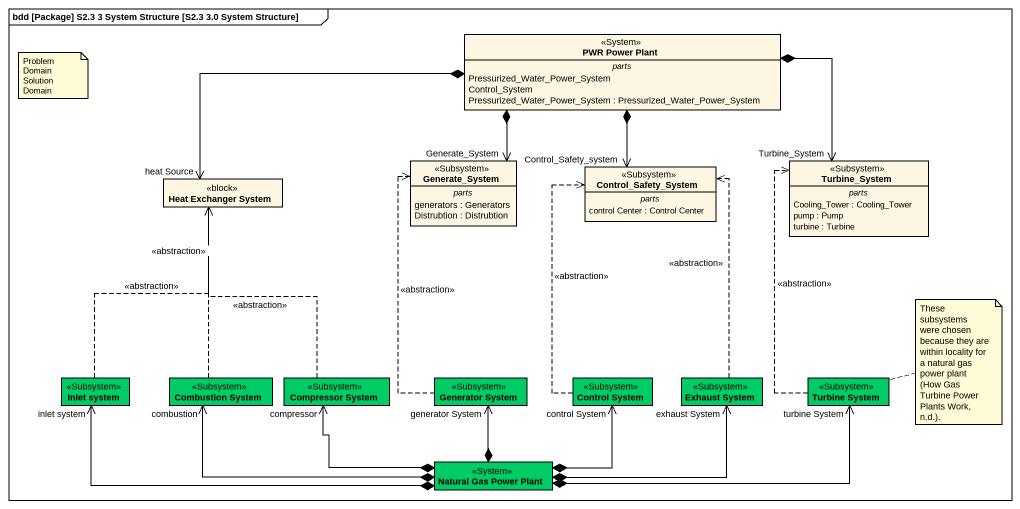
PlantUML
@startuml
mainframe bdd [Package] S2.3 3 System Structure [S2.3 3.0 System Structure]
hide circle
hide empty members
class "PWR Power Plant" as PWR_Power_Plant <<System>> {
  -- parts --
  Pressurized_Water_Power_System
  Control_System
  Pressurized_Water_Power_System : Pressurized_Water_Power_System
}
class Generate_System <<Subsystem>> {
  -- parts --
  generators : Generators
  Distrubtion : Distrubtion
}
class Control_Safety_System <<Subsystem>> {
  -- parts --
  control Center : Control Center
}
class Turbine_System <<Subsystem>> {
  -- parts --
  Cooling_Tower : Cooling_Tower
  pump : Pump
  turbine : Turbine
}
class "Heat Exchanger System" as Heat_Exchanger_System <<block>>
class "Inlet system" as Inlet_system <<Subsystem>> #00CC66
class "Combustion System" as Combustion_System <<Subsystem>> #00CC66
class "Compressor System" as Compressor_System <<Subsystem>> #00CC66
class "Generator System" as Generator_System <<Subsystem>> #00CC66
class "Control System" as Control_System <<Subsystem>> #00CC66
class "Exhaust System" as Exhaust_System <<Subsystem>> #00CC66
class "Turbine System" as Turbine_System_2 <<Subsystem>> #00CC66
class "Natural Gas Power Plant" as Natural_Gas_Power_Plant <<System>> #00CC66
PWR_Power_Plant *--> "Generate_System" Generate_System
PWR_Power_Plant *--> "Control_Safety_system" Control_Safety_System
PWR_Power_Plant *-right-> "Turbine_System" Turbine_System
PWR_Power_Plant *-left-> "heat Source" Heat_Exchanger_System
Inlet_system .up.> Heat_Exchanger_System : <<abstraction>>
Combustion_System .up.> Heat_Exchanger_System : <<abstraction>>
Compressor_System .up.> Heat_Exchanger_System : <<abstraction>>
Generator_System .up.> Generate_System : <<abstraction>>
Control_System .up.> Control_Safety_System : <<abstraction>>
Exhaust_System .up.> Control_Safety_System : <<abstraction>>
Turbine_System_2 .up.> Turbine_System : <<abstraction>>
Natural_Gas_Power_Plant *-left-> "inlet system" Inlet_system
Natural_Gas_Power_Plant *-left-> "combustion" Combustion_System
Natural_Gas_Power_Plant *-left-> "compressor" Compressor_System
Natural_Gas_Power_Plant *-up-> "generator System" Generator_System
Natural_Gas_Power_Plant *-up-> "control System" Control_System
Natural_Gas_Power_Plant *-right-> "exhaust System" Exhaust_System
Natural_Gas_Power_Plant *-right-> "turbine System" Turbine_System_2
note as N1
  Problem Domain
  Solution Domain
end note
note right of Turbine_System_2 : These subsystems were chosen because they are within locality for a natural gas power plant (How Gas Turbine Power Plants Work, n.d.).
@enduml
